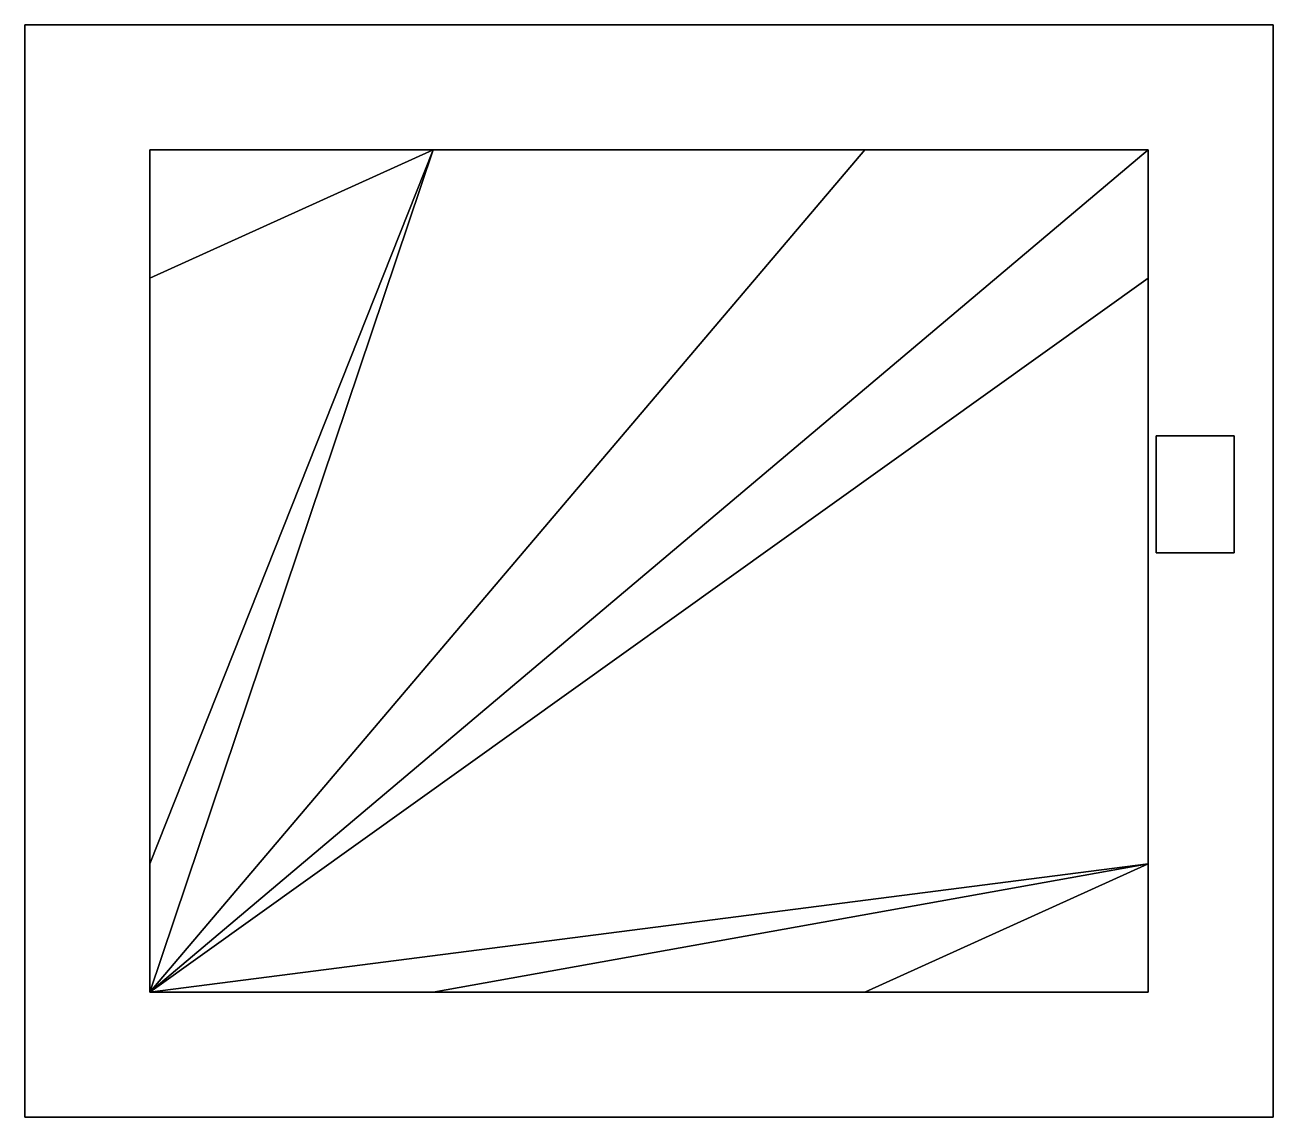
# Model space of a CAD drawing. Extents: x -0.08 to 0.08, y -0.07 to 0.07.
import ezdxf

# ---------------------------------------------------------------- set-up
doc = ezdxf.new("R2010")
doc.units = 0

# ---------------------------------------------------------------- blocks, each defined once
blk = doc.blocks.new('TOP_SILKSCREEN_Polygon_8')
at = {"layer": '2', "color": 2}
for points in [[(0.075, 0.01734), (0.075, 0.00234), (0.065, 0.00234), (0.065, 0.01734)], [(0.075, 0.01734, 0.034), (0.075, 0.00234, 0.034), (0.065, 0.00234, 0.034), (0.065, 0.01734, 0.034)], [(0.065, 0.01734), (0.075, 0.01734), (0.075, 0.01734, 0.034), (0.065, 0.01734, 0.034)], [(0.065, 0.00234), (0.065, 0.01734), (0.065, 0.01734, 0.034), (0.065, 0.00234, 0.034)], [(0.075, 0.01734), (0.075, 0.00234), (0.075, 0.00234, 0.034), (0.075, 0.01734, 0.034)], [(0.075, 0.00234), (0.065, 0.00234), (0.065, 0.00234, 0.034), (0.075, 0.00234, 0.034)]]:
    blk.add_3dface(points, dxfattribs=at)
blk = doc.blocks.new('TOP_PLACE_BOUND_Polygon_50')
at = {"layer": '8', "color": 8}
for points in [[(-0.064, -0.054), (-0.064, -0.03753), (-0.02769, 0.054)], [(-0.064, -0.03753), (-0.064, 0.03753), (-0.02769, 0.054)], [(-0.064, 0.03753), (-0.064, 0.054), (-0.02769, 0.054)], [(-0.064, -0.03753), (-0.02769, 0.054), (-0.02769, 0.054)], [(-0.064, -0.054), (-0.02769, 0.054), (0.02769, 0.054)], [(-0.064, -0.054), (0.02769, 0.054), (0.064, 0.054)], [(-0.064, -0.054), (0.064, 0.054), (0.064, 0.03753)], [(-0.064, -0.054, 0.034), (-0.064, -0.03753, 0.034), (-0.02769, 0.054, 0.034)], [(-0.064, -0.03753, 0.034), (-0.064, 0.03753, 0.034), (-0.02769, 0.054, 0.034)], [(-0.064, 0.03753, 0.034), (-0.064, 0.054, 0.034), (-0.02769, 0.054, 0.034)], [(-0.064, -0.03753, 0.034), (-0.02769, 0.054, 0.034), (-0.02769, 0.054, 0.034)], [(-0.064, -0.054, 0.034), (-0.02769, 0.054, 0.034), (0.02769, 0.054, 0.034)], [(-0.064, -0.054, 0.034), (0.02769, 0.054, 0.034), (0.064, 0.054, 0.034)], [(-0.064, -0.054, 0.034), (0.064, 0.054, 0.034), (0.064, 0.03753, 0.034)], [(-0.064, 0.03753), (-0.064, 0.054), (-0.064, 0.054, 0.034), (-0.064, 0.03753, 0.034)], [(-0.064, 0.054), (-0.02769, 0.054), (-0.02769, 0.054, 0.034), (-0.064, 0.054, 0.034)], [(-0.02769, 0.054), (0.02769, 0.054), (0.02769, 0.054)], [(-0.02769, 0.054, 0.034), (0.02769, 0.054, 0.034), (0.02769, 0.054, 0.034)], [(-0.02769, 0.054), (-0.02769, 0.054), (-0.02769, 0.054, 0.034)], [(-0.02769, 0.054), (0.02769, 0.054), (0.02769, 0.054, 0.034), (-0.02769, 0.054, 0.034)], [(0.02769, 0.054), (0.02769, 0.054), (0.02769, 0.054, 0.034)], [(0.02769, 0.054), (0.064, 0.054), (0.064, 0.054, 0.034), (0.02769, 0.054, 0.034)], [(0.064, 0.054), (0.064, 0.03753), (0.064, 0.03753)], [(0.064, 0.054, 0.034), (0.064, 0.03753, 0.034), (0.064, 0.03753, 0.034)], [(0.064, 0.054), (0.064, 0.03753), (0.064, 0.03753, 0.034), (0.064, 0.054, 0.034)], [(-0.064, -0.03753), (-0.064, 0.03753), (-0.064, 0.03753)], [(-0.064, -0.054), (0.064, 0.03753), (0.064, -0.03753)], [(-0.064, -0.03753, 0.034), (-0.064, 0.03753, 0.034), (-0.064, 0.03753, 0.034)], [(-0.064, -0.054, 0.034), (0.064, 0.03753, 0.034), (0.064, -0.03753, 0.034)], [(-0.064, -0.03753), (-0.064, 0.03753), (-0.064, 0.03753, 0.034), (-0.064, -0.03753, 0.034)], [(-0.064, 0.03753), (-0.064, 0.03753), (-0.064, 0.03753, 0.034)], [(0.064, 0.03753), (0.064, -0.03753), (0.064, -0.03753)], [(0.064, 0.03753, 0.034), (0.064, -0.03753, 0.034), (0.064, -0.03753, 0.034)], [(0.064, 0.03753), (0.064, 0.03753), (0.064, 0.03753, 0.034)], [(0.064, 0.03753), (0.064, -0.03753), (0.064, -0.03753, 0.034), (0.064, 0.03753, 0.034)], [(-0.064, -0.054), (-0.064, -0.03753), (-0.064, -0.03753)], [(-0.064, -0.054), (0.064, -0.03753), (-0.02769, -0.054)], [(-0.064, -0.054, 0.034), (-0.064, -0.03753, 0.034), (-0.064, -0.03753, 0.034)], [(-0.064, -0.054, 0.034), (0.064, -0.03753, 0.034), (-0.02769, -0.054, 0.034)], [(-0.064, -0.054), (-0.064, -0.03753), (-0.064, -0.03753, 0.034), (-0.064, -0.054, 0.034)], [(-0.064, -0.03753), (-0.064, -0.03753), (-0.064, -0.03753, 0.034)], [(0.064, -0.03753), (0.02769, -0.054), (-0.02769, -0.054)], [(0.064, -0.03753, 0.034), (0.02769, -0.054, 0.034), (-0.02769, -0.054, 0.034)], [(0.064, -0.03753), (0.064, -0.054), (0.02769, -0.054)], [(0.064, -0.03753, 0.034), (0.064, -0.054, 0.034), (0.02769, -0.054, 0.034)], [(0.064, -0.03753), (0.064, -0.03753), (0.064, -0.03753, 0.034)], [(0.064, -0.03753), (0.064, -0.054), (0.064, -0.054, 0.034), (0.064, -0.03753, 0.034)], [(-0.064, -0.054), (-0.02769, -0.054), (-0.02769, -0.054)], [(-0.064, -0.054, 0.034), (-0.02769, -0.054, 0.034), (-0.02769, -0.054, 0.034)], [(-0.02769, -0.054), (-0.064, -0.054), (-0.064, -0.054, 0.034), (-0.02769, -0.054, 0.034)], [(0.02769, -0.054), (-0.02769, -0.054), (-0.02769, -0.054, 0.034), (0.02769, -0.054, 0.034)], [(-0.02769, -0.054), (-0.02769, -0.054), (-0.02769, -0.054, 0.034)], [(0.064, -0.054), (0.02769, -0.054), (0.02769, -0.054)], [(0.064, -0.054, 0.034), (0.02769, -0.054, 0.034), (0.02769, -0.054, 0.034)], [(0.064, -0.054), (0.02769, -0.054), (0.02769, -0.054, 0.034), (0.064, -0.054, 0.034)], [(0.02769, -0.054), (0.02769, -0.054), (0.02769, -0.054, 0.034)]]:
    blk.add_3dface(points, dxfattribs=at)
blk = doc.blocks.new('TOP_VALOR_Polygon_82')
at = {"layer": '23', "color": 23}
for points in [[(-0.08, -0.07), (-0.08, 0.07), (0.08, 0.07), (0.08, -0.07)], [(-0.08, -0.07, 0.034), (-0.08, 0.07, 0.034), (0.08, 0.07, 0.034), (0.08, -0.07, 0.034)], [(-0.08, -0.07), (-0.08, 0.07), (-0.08, 0.07, 0.034), (-0.08, -0.07, 0.034)], [(-0.08, 0.07), (0.08, 0.07), (0.08, 0.07, 0.034), (-0.08, 0.07, 0.034)], [(0.08, 0.07), (0.08, -0.07), (0.08, -0.07, 0.034), (0.08, 0.07, 0.034)], [(0.08, -0.07), (-0.08, -0.07), (-0.08, -0.07, 0.034), (0.08, -0.07, 0.034)]]:
    blk.add_3dface(points, dxfattribs=at)

msp = doc.modelspace()

# ---------------------------------------------------------------- block references
at = {"layer": '2'}
msp.add_blockref('TOP_SILKSCREEN_Polygon_8', (0, 0), dxfattribs=at)
at = {"layer": '23'}
msp.add_blockref('TOP_VALOR_Polygon_82', (0, 0), dxfattribs=at)
at = {"layer": '8'}
msp.add_blockref('TOP_PLACE_BOUND_Polygon_50', (0, 0), dxfattribs=at)

doc.saveas('drawing.dxf')
